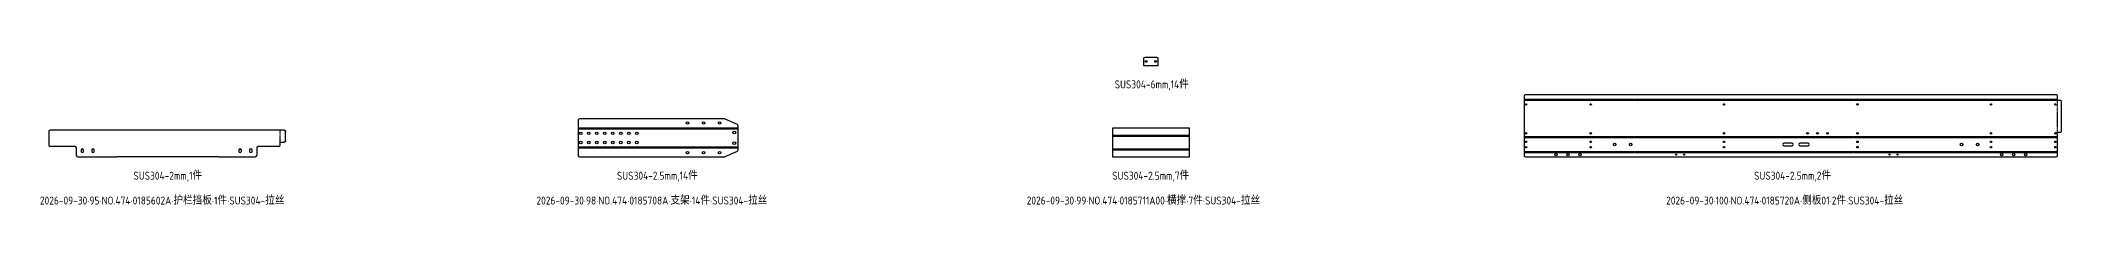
# Model space of a CAD drawing. Header units: inches. Extents: x -1146 to 223752, y 26431 to 27942.
# Drawn here: x 140193 to 147769, y 26431 to 26984 of the extents above; entities that cross this region are included whole.
import ezdxf

# ---------------------------------------------------------------- set-up
doc = ezdxf.new("R2010")
doc.units = ezdxf.units.IN
doc.header["$LTSCALE"] = 0.194989
doc.linetypes.add('CENTER', pattern=[50.8, 31.75, -6.35, 6.35, -6.35])
doc.layers.add('可见 (ISO)', color=7, linetype='Continuous', lineweight=25)
doc.layers.add('折弯线', color=1, linetype='CENTER')
doc.styles.add('Z-English', font='gbenor.shx', dxfattribs={"height": 10, "bigfont": 'hztxt.shx'})

msp = doc.modelspace()

# ---------------------------------------------------------------- linework, layer by layer
at = {"layer": '可见 (ISO)'}
for p, q in [((144328.1, 26979), (144328.1, 26954)), ((144378.1, 26984), (144333.1, 26984)), ((144383.1, 26954), (144383.1, 26979)), ((144328.1, 26954), (144383.1, 26954)), ((140224.6, 26705.7), (140224.6, 26654.7)), ((140477.7, 26710.7), (140229.6, 26710.7)), ((140862, 26710.7), (140477.7, 26710.7)), ((141091.1, 26710.7), (140862, 26710.7)), ((141091.1, 26710.7), (141092.2, 26710.7)), ((141106.6, 26710.7), (141092.2, 26710.7)), ((141111.6, 26670.7), (141111.6, 26705.7)), ((140322.6, 26649.7), (140229.6, 26649.7)), ((140327.6, 26615.7), (140327.6, 26644.7)), ((140332.6, 26610.7), (140477.7, 26610.7)), ((140345.1, 26635.7), (140345.1, 26630.7)), ((140354.1, 26630.7), (140354.1, 26635.7)), ((140385.1, 26635.7), (140385.1, 26630.7)), ((140394.1, 26630.7), (140394.1, 26635.7)), ((140862, 26610.7), (140477.7, 26610.7)), ((140862, 26610.7), (140998.6, 26610.7)), ((140937.1, 26635.7), (140937.1, 26630.7)), ((140946.1, 26630.7), (140946.1, 26635.7)), ((140977.1, 26635.7), (140977.1, 26630.7)), ((140986.1, 26630.7), (140986.1, 26635.7)), ((141003.6, 26644.7), (141003.6, 26615.7)), ((141086.6, 26649.7), (141008.6, 26649.7)), ((141091.1, 26665.7), (141090.6, 26665.7)), ((141090.6, 26665.7), (141090.6, 26664.7)), ((141090.6, 26664.7), (141091.6, 26664.7)), ((141092.2, 26665.7), (141091.1, 26665.7)), ((141091.6, 26654.7), (141091.6, 26664.7)), ((141092.2, 26665.7), (141106.6, 26665.7))]:
    msp.add_line(p, q, dxfattribs=at)
for points in [[(145754, 26615.7, 0.414214), (145759, 26610.7), (147749, 26610.7, 0.414214), (147754, 26615.7), (147754, 26701.7), (147753, 26701.7), (147753, 26702.7), (147764, 26702.7, 0.414214), (147769, 26707.7), (147769, 26817.2, 0.414214), (147764, 26822.2), (147753, 26822.2), (147753, 26823.2), (147754, 26823.2), (147754, 26838.2, 0.414214), (147749, 26843.2), (145759, 26843.2, 0.414214), (145754, 26838.2)], [(142208.5, 26615.7, 0.414214), (142213.5, 26610.7), (142757.4, 26610.7, 0.106109), (142759.4, 26611.1), (142805.5, 26631.9, 0.295133), (142808.5, 26636.4), (142808.5, 26727, 0.295133), (142805.5, 26731.5), (142759.4, 26752.3, 0.106109), (142757.4, 26752.7), (142213.5, 26752.7, 0.414214), (142208.5, 26747.7)], [(146729, 26652.2), (146759, 26652.2, 1), (146759, 26661.2), (146729, 26661.2, 1)], [(146789, 26652.2), (146819, 26652.2, 1), (146819, 26661.2), (146789, 26661.2, 1)]]:
    msp.add_lwpolyline(points, format="xyb", close=True, dxfattribs=at)
for points in [[(141106.6, 26710.7), (141107.1, 26710.7), (141107.6, 26710.6), (141108.1, 26710.5), (141108.5, 26710.3), (141109, 26710.1), (141109.4, 26709.9), (141109.8, 26709.6), (141110.2, 26709.2), (141110.5, 26708.9), (141110.8, 26708.5), (141111, 26708.1), (141111.2, 26707.6), (141111.4, 26707.2), (141111.5, 26706.7), (141111.6, 26706.2), (141111.6, 26705.7)], [(141111.6, 26670.7), (141111.6, 26670.2), (141111.5, 26669.7), (141111.4, 26669.2), (141111.2, 26668.8), (141111, 26668.3), (141110.8, 26667.9), (141110.5, 26667.5), (141110.2, 26667.2), (141109.8, 26666.8), (141109.4, 26666.5), (141109, 26666.3), (141108.5, 26666.1), (141108.1, 26665.9), (141107.6, 26665.8), (141107.1, 26665.7), (141106.6, 26665.7)]]:
    msp.add_lwpolyline(points, dxfattribs=at)
msp.add_lwpolyline([(144211.6, 26610.7), (144499.6, 26610.7), (144499.6, 26717.7), (144211.6, 26717.7)], close=True, dxfattribs=at)
for centre, radius in [((144338.1, 26969), 3.32), ((144373.1, 26969), 3.32), ((145762, 26807.2), 2.75), ((146004, 26807.2), 2.75), ((146504, 26807.2), 2.75), ((147004, 26807.2), 2.75), ((147504, 26807.2), 2.75), ((147746, 26807.2), 2.75), ((142218.5, 26699.2), 4.5), ((142218.5, 26664.2), 4.5), ((142248.5, 26699.2), 4.5), ((142248.5, 26664.2), 4.5), ((142278.5, 26699.2), 4.5), ((142278.5, 26664.2), 4.5), ((142308.5, 26699.2), 4.5), ((142308.5, 26664.2), 4.5), ((142338.5, 26699.2), 4.5), ((142338.5, 26664.2), 4.5), ((142368.5, 26699.2), 4.5), ((142368.5, 26664.2), 4.5), ((142398.5, 26699.2), 4.5), ((142398.5, 26664.2), 4.5), ((142428.5, 26699.2), 4.5), ((142428.5, 26664.2), 4.5), ((142618.5, 26737.2), 4.5), ((142678.5, 26737.2), 4.5), ((142738.5, 26737.2), 4.5), ((142793.5, 26701.7), 5.5), ((145762, 26698.7), 2.75), ((145762, 26666.7), 2.75), ((146004, 26698.7), 2.75), ((146004, 26666.7), 2.75), ((146504, 26698.7), 2.75), ((146504, 26666.7), 2.75), ((146816.8, 26698.7), 3.3), ((146854.3, 26698.7), 3.3), ((146891.8, 26698.7), 3.3), ((147004, 26698.7), 2.75), ((147004, 26666.7), 2.75), ((147504, 26698.7), 2.75), ((147504, 26666.7), 2.75), ((147746, 26698.7), 2.75), ((147746, 26666.7), 2.75), ((142618.5, 26626.2), 4.5), ((142678.5, 26626.2), 4.5), ((142738.5, 26626.2), 4.5), ((142793.5, 26661.7), 5.5), ((145762, 26646.7), 2.75), ((145874, 26618.7), 4.3), ((145919, 26618.7), 4.3), ((145964, 26618.7), 4.3), ((146004, 26646.7), 2.75), ((146094, 26656.7), 4.5), ((146154, 26656.7), 4.5), ((146324, 26618.7), 2.07), ((146354, 26618.7), 2.07), ((146504, 26646.7), 2.75), ((147004, 26646.7), 2.75), ((147124, 26618.7), 2.07), ((147154, 26618.7), 2.07), ((147394, 26656.7), 4.5), ((147454, 26656.7), 4.5), ((147504, 26646.7), 2.75), ((147544, 26618.7), 4.3), ((147589, 26618.7), 4.3), ((147634, 26618.7), 4.3), ((147746, 26646.7), 2.75)]:
    msp.add_circle(centre, radius, dxfattribs=at)
for centre, radius, start, end in [((144333.1, 26979), 5, 90, 180), ((144378.1, 26979), 5, 0, 90), ((140229.6, 26705.7), 5, 90, 180), ((140229.6, 26654.7), 5, 180, -90), ((140322.6, 26644.7), 5, 0, 90), ((140332.6, 26615.7), 5, 180, -90), ((140349.6, 26635.7), 4.5, 0, 180), ((140349.6, 26630.7), 4.5, 180, 0), ((140389.6, 26635.7), 4.5, 0, 180), ((140389.6, 26630.7), 4.5, 180, 0), ((140941.6, 26635.7), 4.5, 0, 180), ((140941.6, 26630.7), 4.5, 180, 0), ((140981.6, 26635.7), 4.5, 0, 180), ((140981.6, 26630.7), 4.5, 180, 0), ((140998.6, 26615.7), 5, -90, 0), ((141008.6, 26644.7), 5, 90, 180), ((141086.6, 26654.7), 5, -90, 0)]:
    msp.add_arc(centre, radius, start, end, dxfattribs=at)
at = {"layer": '折弯线', "color": 5, "linetype": 'CENTER'}
for points in [[(145754, 26827.2), (147754, 26827.2)], [(145754, 26823.2), (147754, 26823.2)], [(142208.5, 26719.2), (142808.5, 26719.2)], [(142208.5, 26715.2), (142808.5, 26715.2)], [(144211.6, 26691.7), (144499.6, 26691.7)], [(144211.6, 26687.7), (144499.6, 26687.7)], [(145754, 26686.7), (147754, 26686.7)], [(145754, 26682.7), (147754, 26682.7)], [(142208.5, 26648.2), (142808.5, 26648.2)], [(142208.5, 26644.2), (142808.5, 26644.2)], [(144211.6, 26640.7), (144499.6, 26640.7)], [(144211.6, 26636.7), (144499.6, 26636.7)], [(145754, 26630.7), (147754, 26630.7)], [(145754, 26626.7), (147754, 26626.7)]]:
    msp.add_lwpolyline(points, dxfattribs=at)
at = {"layer": '折弯线', "color": 1, "linetype": 'CENTER', "ltscale": 0.5}
for points in [[(145754, 26825.2), (147754, 26825.2)], [(147754, 26702.7), (147754, 26822.2)], [(141091.6, 26665.7), (141091.6, 26710.7)], [(142208.5, 26717.2), (142808.5, 26717.2)], [(144211.6, 26689.7), (144499.6, 26689.7)], [(145754, 26684.7), (147754, 26684.7)], [(142208.5, 26646.2), (142808.5, 26646.2)], [(144211.6, 26638.7), (144499.6, 26638.7)], [(145754, 26628.7), (147754, 26628.7)]]:
    msp.add_lwpolyline(points, dxfattribs=at)

# ---------------------------------------------------------------- texts
at = {"color": 3, "style": 'Z-English'}
for s, p in [('SUS304-6mm,14件', (144219.7, 26867.7)), ('SUS304-2mm,1件', (140541.5, 26524.4)), ('SUS304-2.5mm,14件', (142354, 26524.4)), ('SUS304-2.5mm,7件', (144210.4, 26524.4)), ('SUS304-2.5mm,2件', (146616.3, 26524.4))]:
    msp.add_text(s, height=30, dxfattribs=at).set_placement(p)
at = {"color": 2, "style": 'Z-English'}
for s, p in [('2026-09-30·95·NO.474·0185602A·护栏挡板·1件·SUS304-拉丝', (140191.1, 26431)), ('2026-09-30·98·NO.474·0185708A·支架·14件·SUS304-拉丝', (142052.2, 26431)), ('2026-09-30·99·NO.474·0185711A00·横撑·7件·SUS304-拉丝', (143890, 26431)), ('2026-09-30·100·NO.474·0185720A·侧板01·2件·SUS304-拉丝', (146286.6, 26431))]:
    msp.add_text(s, height=30, dxfattribs=at).set_placement(p)

doc.saveas('drawing.dxf')
